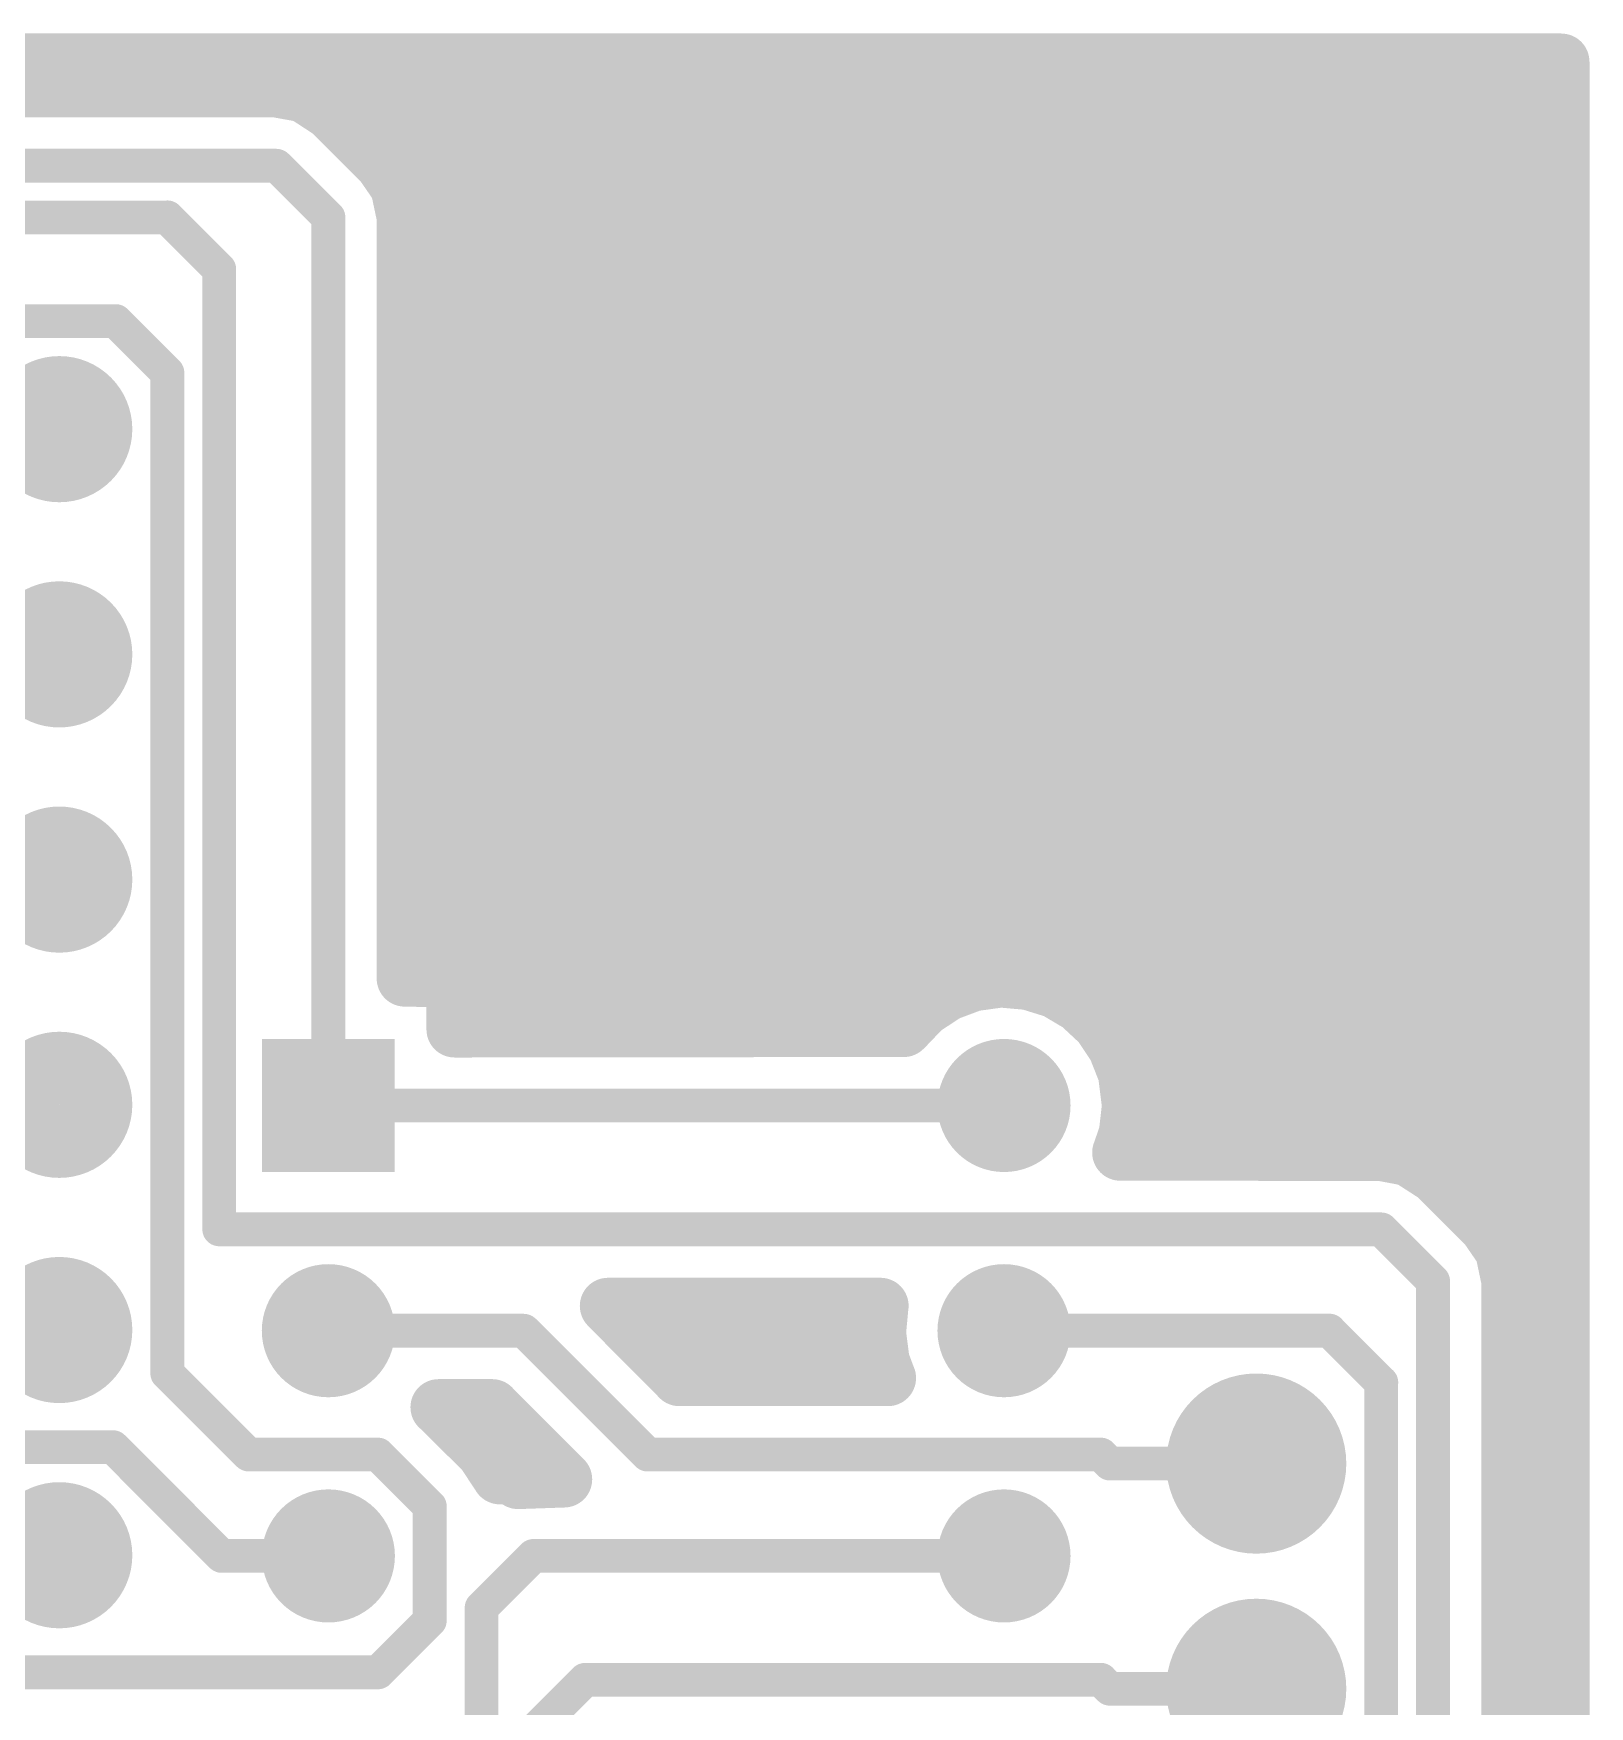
# Model space of a CAD drawing. Extents: x 0 to 2, y 0.1 to 1.8.
# Drawn here: x 1.309 to 2, y 1.057 to 1.8 of the extents above; entities that cross this region are included whole.
import ezdxf

# ---------------------------------------------------------------- set-up
doc = ezdxf.new("R2010")
doc.units = 0
doc.layers.add('Top', color=5, linetype='CONTINUOUS')

msp = doc.modelspace()

# ---------------------------------------------------------------- linework, layer by layer
at = {"layer": 'Top', "linetype": 'CONTINUOUS'}
for points, const_width in [([(1.975, 1.7875), (0.0125, 1.7875)], 0.025), ([(1.9875, 1.7875), (1.975, 1.7875)], 0.025), ([(1.9875, 0.1125), (1.9875, 1.7875)], 0.025), ([(0.624, 1.7752), (1.417, 1.7752)], 0.025), ([(1.417, 1.7752), (1.4292, 1.773)], 0.025), ([(1.4292, 1.773), (1.441, 1.7653)], 0.025), ([(1.441, 1.7653), (1.464, 1.7423)], 0.025), ([(1.4461, 1.7626), (1.9852, 1.7626)], 0.025), ([(1.464, 1.7423), (1.4711, 1.732)], 0.025), ([(0.624, 1.7413), (1.417, 1.7413)], 0.015), ([(1.417, 1.7413), (1.44, 1.7183)], 0.015), ([(1.4703, 1.7378), (1.9852, 1.7378)], 0.025), ([(1.4711, 1.732), (1.474, 1.7183)], 0.025), ([(1.3685, 1.7183), (0.647, 1.7183)], 0.015), ([(1.3915, 1.6953), (1.3685, 1.7183)], 0.015), ([(1.44, 1.7183), (1.44, 1.324)], 0.015), ([(1.474, 1.7183), (1.474, 1.3804)], 0.025), ([(1.4765, 1.7129), (1.9852, 1.7129)], 0.025), ([(1.3915, 1.269), (1.3915, 1.6953)], 0.015), ([(1.4765, 1.688), (1.9852, 1.688)], 0.025), ([(1.3455, 1.6723), (1.1915, 1.6723)], 0.015), ([(1.3685, 1.6493), (1.3455, 1.6723)], 0.015), ([(1.4765, 1.6632), (1.9852, 1.6632)], 0.025), ([(1.3685, 1.2051), (1.3685, 1.6493)], 0.015), ([(1.4765, 1.6383), (1.9852, 1.6383)], 0.025), ([(1.1915, 1.4953), (1.3205, 1.6243)], 0.015), ([(1.4765, 1.6134), (1.9852, 1.6134)], 0.025), ([(1.4765, 1.5885), (1.9852, 1.5885)], 0.025), ([(1.4765, 1.5637), (1.9852, 1.5637)], 0.025), ([(1.4765, 1.5388), (1.9852, 1.5388)], 0.025), ([(1.4765, 1.5139), (1.9852, 1.5139)], 0.025), ([(1.4765, 1.4891), (1.9852, 1.4891)], 0.025), ([(1.4765, 1.4642), (1.9852, 1.4642)], 0.025), ([(1.4765, 1.4393), (1.9852, 1.4393)], 0.025), ([(1.4765, 1.4145), (1.9852, 1.4145)], 0.025), ([(1.4765, 1.3896), (1.9852, 1.3896)], 0.025), ([(1.474, 1.3804), (1.496, 1.38)], 0.025), ([(1.496, 1.38), (1.496, 1.3578)], 0.025), ([(1.7145, 1.3739), (1.7262, 1.3783)], 0.025), ([(1.7262, 1.3783), (1.7385, 1.38)], 0.025), ([(1.7385, 1.38), (1.7509, 1.3789)], 0.025), ([(1.7509, 1.3789), (1.7628, 1.3752)], 0.025), ([(1.7041, 1.367), (1.7145, 1.3739)], 0.025), ([(1.7628, 1.3752), (1.7736, 1.3688)], 0.025), ([(1.4984, 1.3647), (1.6989, 1.3647)], 0.025), ([(1.6955, 1.358), (1.7041, 1.367)], 0.025), ([(1.7736, 1.3688), (1.7827, 1.3603)], 0.025), ([(1.7808, 1.3647), (1.9852, 1.3647)], 0.025), ([(1.496, 1.3578), (1.665, 1.358)], 0.025), ([(1.665, 1.358), (1.6955, 1.358)], 0.025), ([(1.7827, 1.3603), (1.7896, 1.35)], 0.025), ([(1.7896, 1.35), (1.7942, 1.3383)], 0.025), ([(1.7961, 1.3399), (1.9852, 1.3399)], 0.025), ([(1.7942, 1.3383), (1.796, 1.324)], 0.025), ([(1.44, 1.324), (1.74, 1.324)], 0.015), ([(1.796, 1.324), (1.7946, 1.3116)], 0.025), ([(1.7946, 1.3116), (1.7917, 1.3031)], 0.025), ([(1.7976, 1.315), (1.9852, 1.315)], 0.025), ([(1.7917, 1.3031), (1.9075, 1.303)], 0.025), ([(1.9075, 1.303), (1.9197, 1.3007)], 0.025), ([(1.9197, 1.3007), (1.9315, 1.2931)], 0.025), ([(1.9315, 1.2931), (1.9545, 1.2701)], 0.025), ([(1.9371, 1.2901), (1.9852, 1.2901)], 0.025), ([(1.9545, 1.2701), (1.9616, 1.2598)], 0.025), ([(1.9609, 1.2653), (1.9852, 1.2653)], 0.025), ([(1.9075, 1.269), (1.3915, 1.269)], 0.015), ([(1.9305, 1.246), (1.9075, 1.269)], 0.015), ([(1.9616, 1.2598), (1.9645, 1.246)], 0.025), ([(1.9645, 1.246), (1.9645, 0.8554)], 0.025), ([(1.9305, 0.8554), (1.9305, 1.246)], 0.015), ([(1.9671, 1.2404), (1.9852, 1.2404)], 0.025), ([(1.6851, 1.235), (1.5641, 1.235)], 0.025), ([(1.5641, 1.235), (1.5959, 1.203)], 0.025), ([(1.684, 1.223), (1.6851, 1.235)], 0.025), ([(1.6856, 1.2106), (1.684, 1.223)], 0.025), ([(1.44, 1.224), (1.5268, 1.224)], 0.015), ([(1.5268, 1.224), (1.5818, 1.169)], 0.015), ([(1.5859, 1.2155), (1.6821, 1.2155)], 0.025), ([(1.74, 1.224), (1.8845, 1.224)], 0.015), ([(1.8845, 1.224), (1.9075, 1.201)], 0.015), ([(1.9671, 1.2155), (1.9852, 1.2155)], 0.025), ([(1.6884, 1.203), (1.6856, 1.2106)], 0.025), ([(1.4046, 1.169), (1.3685, 1.2051)], 0.015), ([(1.5959, 1.203), (1.6884, 1.203)], 0.025), ([(1.9075, 1.201), (1.9075, 0.9205)], 0.015), ([(1.5127, 1.19), (1.4889, 1.19)], 0.025), ([(1.4891, 1.19), (1.5091, 1.1701)], 0.025), ([(1.5447, 1.158), (1.5127, 1.19)], 0.025), ([(1.9671, 1.1906), (1.9852, 1.1906)], 0.025), ([(1.5091, 1.1701), (1.5162, 1.1594)], 0.025), ([(1.3444, 1.1723), (0.7685, 1.1723)], 0.015), ([(1.3926, 1.124), (1.3444, 1.1723)], 0.015), ([(1.462, 1.169), (1.4046, 1.169)], 0.015), ([(1.485, 1.146), (1.462, 1.169)], 0.015), ([(1.5162, 1.1594), (1.5138, 1.1639)], 0.025), ([(1.5138, 1.1639), (1.5243, 1.1573)], 0.025), ([(1.5152, 1.1658), (1.5346, 1.1658)], 0.025), ([(1.5818, 1.169), (1.783, 1.169)], 0.015), ([(1.783, 1.169), (1.787, 1.165)], 0.015), ([(1.9671, 1.1658), (1.9852, 1.1658)], 0.025), ([(1.5243, 1.1573), (1.5447, 1.158)], 0.025), ([(1.787, 1.165), (1.852, 1.165)], 0.015), ([(1.485, 1.0953), (1.485, 1.146)], 0.015), ([(1.9671, 1.1409), (1.9852, 1.1409)], 0.025), ([(1.44, 1.124), (1.3926, 1.124)], 0.015), ([(1.531, 1.124), (1.508, 1.101)], 0.015), ([(1.74, 1.124), (1.531, 1.124)], 0.015), ([(1.9671, 1.116), (1.9852, 1.116)], 0.025), ([(1.508, 1.101), (1.508, 0.7953)], 0.015), ([(1.462, 1.0723), (1.485, 1.0953)], 0.015), ([(1.9671, 1.0912), (1.9852, 1.0912)], 0.025), ([(1.0159, 1.0723), (1.462, 1.0723)], 0.015), ([(1.9671, 1.0663), (1.9852, 1.0663)], 0.025), ([(1.531, 1.046), (1.554, 1.069)], 0.015), ([(1.554, 1.069), (1.783, 1.069)], 0.015), ([(1.783, 1.069), (1.787, 1.065)], 0.015), ([(1.787, 1.065), (1.852, 1.065)], 0.015)]:
    msp.add_lwpolyline(points, dxfattribs=dict(at, const_width=const_width))
for points, const_width in [([(1.9688, 1.7875, 1), (1.9813, 1.7875, 1), (1.9688, 1.7875, 1)], 0.0125), ([(1.9688, 1.7875, 1), (1.9813, 1.7875, 1), (1.9688, 1.7875, 1)], 0.0125), ([(1.9813, 1.7875, 1), (1.9937, 1.7875, 1), (1.9813, 1.7875, 1)], 0.0125), ([(1.9813, 1.7875, 1), (1.9937, 1.7875, 1), (1.9813, 1.7875, 1)], 0.0125), ([(1.4107, 1.7752, 1), (1.4233, 1.7752, 1), (1.4107, 1.7752, 1)], 0.0125), ([(1.4107, 1.7752, 1), (1.4233, 1.7752, 1), (1.4107, 1.7752, 1)], 0.0125), ([(1.423, 1.773, 1), (1.4355, 1.773, 1), (1.423, 1.773, 1)], 0.0125), ([(1.423, 1.773, 1), (1.4355, 1.773, 1), (1.423, 1.773, 1)], 0.0125), ([(1.4348, 1.7653, 1), (1.4473, 1.7653, 1), (1.4348, 1.7653, 1)], 0.0125), ([(1.4348, 1.7653, 1), (1.4473, 1.7653, 1), (1.4348, 1.7653, 1)], 0.0125), ([(1.4578, 1.7423, 1), (1.4703, 1.7423, 1), (1.4578, 1.7423, 1)], 0.0125), ([(1.4578, 1.7423, 1), (1.4703, 1.7423, 1), (1.4578, 1.7423, 1)], 0.0125), ([(1.4133, 1.7413, 1), (1.4207, 1.7413, 1), (1.4133, 1.7413, 1)], 0.0075), ([(1.4133, 1.7413, 1), (1.4207, 1.7413, 1), (1.4133, 1.7413, 1)], 0.0075), ([(1.4648, 1.732, 1), (1.4773, 1.732, 1), (1.4648, 1.732, 1)], 0.0125), ([(1.4648, 1.732, 1), (1.4773, 1.732, 1), (1.4648, 1.732, 1)], 0.0125), ([(1.3647, 1.7183, 1), (1.3723, 1.7183, 1), (1.3647, 1.7183, 1)], 0.0075), ([(1.3647, 1.7183, 1), (1.3723, 1.7183, 1), (1.3647, 1.7183, 1)], 0.0075), ([(1.4363, 1.7183, 1), (1.4438, 1.7183, 1), (1.4363, 1.7183, 1)], 0.0075), ([(1.4363, 1.7183, 1), (1.4438, 1.7183, 1), (1.4363, 1.7183, 1)], 0.0075), ([(1.4677, 1.7183, 1), (1.4802, 1.7183, 1), (1.4677, 1.7183, 1)], 0.0125), ([(1.4677, 1.7183, 1), (1.4802, 1.7183, 1), (1.4677, 1.7183, 1)], 0.0125), ([(1.3878, 1.6953, 1), (1.3953, 1.6953, 1), (1.3878, 1.6953, 1)], 0.0075), ([(1.3878, 1.6953, 1), (1.3953, 1.6953, 1), (1.3878, 1.6953, 1)], 0.0075), ([(1.3418, 1.6723, 1), (1.3493, 1.6723, 1), (1.3418, 1.6723, 1)], 0.0075), ([(1.3418, 1.6723, 1), (1.3493, 1.6723, 1), (1.3418, 1.6723, 1)], 0.0075), ([(1.3367, 1.6243, 1), (1.3043, 1.6243, 1), (1.3367, 1.6243, 1)], 0.0325), ([(1.3647, 1.6493, 1), (1.3723, 1.6493, 1), (1.3647, 1.6493, 1)], 0.0075), ([(1.3647, 1.6493, 1), (1.3723, 1.6493, 1), (1.3647, 1.6493, 1)], 0.0075), ([(1.3168, 1.6243, 1), (1.3243, 1.6243, 1), (1.3168, 1.6243, 1)], 0.0075), ([(1.3367, 1.5243, 1), (1.3043, 1.5243, 1), (1.3367, 1.5243, 1)], 0.0325), ([(1.3367, 1.4243, 1), (1.3043, 1.4243, 1), (1.3367, 1.4243, 1)], 0.0325), ([(1.4677, 1.3804, 1), (1.4802, 1.3804, 1), (1.4677, 1.3804, 1)], 0.0125), ([(1.4677, 1.3804, 1), (1.4802, 1.3804, 1), (1.4677, 1.3804, 1)], 0.0125), ([(1.4898, 1.38, 1), (1.5023, 1.38, 1), (1.4898, 1.38, 1)], 0.0125), ([(1.4898, 1.38, 1), (1.5023, 1.38, 1), (1.4898, 1.38, 1)], 0.0125), ([(1.7199, 1.3783, 1), (1.7324, 1.3783, 1), (1.7199, 1.3783, 1)], 0.0125), ([(1.7199, 1.3783, 1), (1.7324, 1.3783, 1), (1.7199, 1.3783, 1)], 0.0125), ([(1.7323, 1.38, 1), (1.7448, 1.38, 1), (1.7323, 1.38, 1)], 0.0125), ([(1.7323, 1.38, 1), (1.7448, 1.38, 1), (1.7323, 1.38, 1)], 0.0125), ([(1.7447, 1.3789, 1), (1.7572, 1.3789, 1), (1.7447, 1.3789, 1)], 0.0125), ([(1.7447, 1.3789, 1), (1.7572, 1.3789, 1), (1.7447, 1.3789, 1)], 0.0125), ([(1.7082, 1.3739, 1), (1.7207, 1.3739, 1), (1.7082, 1.3739, 1)], 0.0125), ([(1.7082, 1.3739, 1), (1.7207, 1.3739, 1), (1.7082, 1.3739, 1)], 0.0125), ([(1.7566, 1.3752, 1), (1.7691, 1.3752, 1), (1.7566, 1.3752, 1)], 0.0125), ([(1.7566, 1.3752, 1), (1.7691, 1.3752, 1), (1.7566, 1.3752, 1)], 0.0125), ([(1.6978, 1.367, 1), (1.7103, 1.367, 1), (1.6978, 1.367, 1)], 0.0125), ([(1.6978, 1.367, 1), (1.7103, 1.367, 1), (1.6978, 1.367, 1)], 0.0125), ([(1.7673, 1.3688, 1), (1.7798, 1.3688, 1), (1.7673, 1.3688, 1)], 0.0125), ([(1.7673, 1.3688, 1), (1.7798, 1.3688, 1), (1.7673, 1.3688, 1)], 0.0125), ([(1.4898, 1.3578, 1), (1.5023, 1.3578, 1), (1.4898, 1.3578, 1)], 0.0125), ([(1.4898, 1.3578, 1), (1.5023, 1.3578, 1), (1.4898, 1.3578, 1)], 0.0125), ([(1.6588, 1.358, 1), (1.6713, 1.358, 1), (1.6588, 1.358, 1)], 0.0125), ([(1.6588, 1.358, 1), (1.6713, 1.358, 1), (1.6588, 1.358, 1)], 0.0125), ([(1.6892, 1.358, 1), (1.7017, 1.358, 1), (1.6892, 1.358, 1)], 0.0125), ([(1.6892, 1.358, 1), (1.7017, 1.358, 1), (1.6892, 1.358, 1)], 0.0125), ([(1.7764, 1.3603, 1), (1.7889, 1.3603, 1), (1.7764, 1.3603, 1)], 0.0125), ([(1.7764, 1.3603, 1), (1.7889, 1.3603, 1), (1.7764, 1.3603, 1)], 0.0125), ([(1.7834, 1.35, 1), (1.7959, 1.35, 1), (1.7834, 1.35, 1)], 0.0125), ([(1.7834, 1.35, 1), (1.7959, 1.35, 1), (1.7834, 1.35, 1)], 0.0125), ([(1.3367, 1.3243, 1), (1.3043, 1.3243, 1), (1.3367, 1.3243, 1)], 0.0325), ([(1.7548, 1.324, 1), (1.7252, 1.324, 1), (1.7548, 1.324, 1)], 0.0295), ([(1.7879, 1.3383, 1), (1.8004, 1.3383, 1), (1.7879, 1.3383, 1)], 0.0125), ([(1.7879, 1.3383, 1), (1.8004, 1.3383, 1), (1.7879, 1.3383, 1)], 0.0125), ([(1.4363, 1.324, 1), (1.4438, 1.324, 1), (1.4363, 1.324, 1)], 0.0075), ([(1.4363, 1.324, 1), (1.4438, 1.324, 1), (1.4363, 1.324, 1)], 0.0075), ([(1.7363, 1.324, 1), (1.7438, 1.324, 1), (1.7363, 1.324, 1)], 0.0075), ([(1.7898, 1.324, 1), (1.8023, 1.324, 1), (1.7898, 1.324, 1)], 0.0125), ([(1.7898, 1.324, 1), (1.8023, 1.324, 1), (1.7898, 1.324, 1)], 0.0125), ([(1.7884, 1.3116, 1), (1.8009, 1.3116, 1), (1.7884, 1.3116, 1)], 0.0125), ([(1.7884, 1.3116, 1), (1.8009, 1.3116, 1), (1.7884, 1.3116, 1)], 0.0125), ([(1.7854, 1.3031, 1), (1.7979, 1.3031, 1), (1.7854, 1.3031, 1)], 0.0125), ([(1.7854, 1.3031, 1), (1.7979, 1.3031, 1), (1.7854, 1.3031, 1)], 0.0125), ([(1.9013, 1.303, 1), (1.9138, 1.303, 1), (1.9013, 1.303, 1)], 0.0125), ([(1.9013, 1.303, 1), (1.9138, 1.303, 1), (1.9013, 1.303, 1)], 0.0125), ([(1.9135, 1.3007, 1), (1.926, 1.3007, 1), (1.9135, 1.3007, 1)], 0.0125), ([(1.9135, 1.3007, 1), (1.926, 1.3007, 1), (1.9135, 1.3007, 1)], 0.0125), ([(1.9253, 1.2931, 1), (1.9378, 1.2931, 1), (1.9253, 1.2931, 1)], 0.0125), ([(1.9253, 1.2931, 1), (1.9378, 1.2931, 1), (1.9253, 1.2931, 1)], 0.0125), ([(1.9483, 1.2701, 1), (1.9608, 1.2701, 1), (1.9483, 1.2701, 1)], 0.0125), ([(1.9483, 1.2701, 1), (1.9608, 1.2701, 1), (1.9483, 1.2701, 1)], 0.0125), ([(1.3878, 1.269, 1), (1.3953, 1.269, 1), (1.3878, 1.269, 1)], 0.0075), ([(1.3878, 1.269, 1), (1.3953, 1.269, 1), (1.3878, 1.269, 1)], 0.0075), ([(1.9038, 1.269, 1), (1.9113, 1.269, 1), (1.9038, 1.269, 1)], 0.0075), ([(1.9038, 1.269, 1), (1.9113, 1.269, 1), (1.9038, 1.269, 1)], 0.0075), ([(1.9553, 1.2598, 1), (1.9678, 1.2598, 1), (1.9553, 1.2598, 1)], 0.0125), ([(1.9553, 1.2598, 1), (1.9678, 1.2598, 1), (1.9553, 1.2598, 1)], 0.0125), ([(1.3367, 1.2243, 1), (1.3043, 1.2243, 1), (1.3367, 1.2243, 1)], 0.0325), ([(1.9582, 1.246, 1), (1.9707, 1.246, 1), (1.9582, 1.246, 1)], 0.0125), ([(1.9582, 1.246, 1), (1.9707, 1.246, 1), (1.9582, 1.246, 1)], 0.0125), ([(1.4548, 1.224, 1), (1.4252, 1.224, 1), (1.4548, 1.224, 1)], 0.0295), ([(1.7548, 1.224, 1), (1.7252, 1.224, 1), (1.7548, 1.224, 1)], 0.0295), ([(1.9268, 1.246, 1), (1.9343, 1.246, 1), (1.9268, 1.246, 1)], 0.0075), ([(1.9268, 1.246, 1), (1.9343, 1.246, 1), (1.9268, 1.246, 1)], 0.0075), ([(1.5579, 1.235, 1), (1.5704, 1.235, 1), (1.5579, 1.235, 1)], 0.0125), ([(1.5579, 1.235, 1), (1.5704, 1.235, 1), (1.5579, 1.235, 1)], 0.0125), ([(1.6789, 1.235, 1), (1.6914, 1.235, 1), (1.6789, 1.235, 1)], 0.0125), ([(1.6789, 1.235, 1), (1.6914, 1.235, 1), (1.6789, 1.235, 1)], 0.0125), ([(1.6777, 1.223, 1), (1.6902, 1.223, 1), (1.6777, 1.223, 1)], 0.0125), ([(1.6777, 1.223, 1), (1.6902, 1.223, 1), (1.6777, 1.223, 1)], 0.0125), ([(1.4363, 1.224, 1), (1.4438, 1.224, 1), (1.4363, 1.224, 1)], 0.0075), ([(1.523, 1.224, 1), (1.5305, 1.224, 1), (1.523, 1.224, 1)], 0.0075), ([(1.523, 1.224, 1), (1.5305, 1.224, 1), (1.523, 1.224, 1)], 0.0075), ([(1.7363, 1.224, 1), (1.7438, 1.224, 1), (1.7363, 1.224, 1)], 0.0075), ([(1.8807, 1.224, 1), (1.8883, 1.224, 1), (1.8807, 1.224, 1)], 0.0075), ([(1.8807, 1.224, 1), (1.8883, 1.224, 1), (1.8807, 1.224, 1)], 0.0075), ([(1.6793, 1.2106, 1), (1.6918, 1.2106, 1), (1.6793, 1.2106, 1)], 0.0125), ([(1.6793, 1.2106, 1), (1.6918, 1.2106, 1), (1.6793, 1.2106, 1)], 0.0125), ([(1.3647, 1.2051, 1), (1.3723, 1.2051, 1), (1.3647, 1.2051, 1)], 0.0075), ([(1.3647, 1.2051, 1), (1.3723, 1.2051, 1), (1.3647, 1.2051, 1)], 0.0075), ([(1.5896, 1.203, 1), (1.6021, 1.203, 1), (1.5896, 1.203, 1)], 0.0125), ([(1.5896, 1.203, 1), (1.6021, 1.203, 1), (1.5896, 1.203, 1)], 0.0125), ([(1.6822, 1.203, 1), (1.6947, 1.203, 1), (1.6822, 1.203, 1)], 0.0125), ([(1.6822, 1.203, 1), (1.6947, 1.203, 1), (1.6822, 1.203, 1)], 0.0125), ([(1.872, 1.165, 1), (1.832, 1.165, 1), (1.872, 1.165, 1)], 0.04), ([(1.9038, 1.201, 1), (1.9113, 1.201, 1), (1.9038, 1.201, 1)], 0.0075), ([(1.9038, 1.201, 1), (1.9113, 1.201, 1), (1.9038, 1.201, 1)], 0.0075), ([(1.4827, 1.19, 1), (1.4952, 1.19, 1), (1.4827, 1.19, 1)], 0.0125), ([(1.4829, 1.19, 1), (1.4954, 1.19, 1), (1.4829, 1.19, 1)], 0.0125), ([(1.5065, 1.19, 1), (1.519, 1.19, 1), (1.5065, 1.19, 1)], 0.0125), ([(1.5065, 1.19, 1), (1.519, 1.19, 1), (1.5065, 1.19, 1)], 0.0125), ([(1.5028, 1.1701, 1), (1.5153, 1.1701, 1), (1.5028, 1.1701, 1)], 0.0125), ([(1.5028, 1.1701, 1), (1.5153, 1.1701, 1), (1.5028, 1.1701, 1)], 0.0125), ([(1.3406, 1.1723, 1), (1.3481, 1.1723, 1), (1.3406, 1.1723, 1)], 0.0075), ([(1.3406, 1.1723, 1), (1.3481, 1.1723, 1), (1.3406, 1.1723, 1)], 0.0075), ([(1.4009, 1.169, 1), (1.4084, 1.169, 1), (1.4009, 1.169, 1)], 0.0075), ([(1.4009, 1.169, 1), (1.4084, 1.169, 1), (1.4009, 1.169, 1)], 0.0075), ([(1.4583, 1.169, 1), (1.4658, 1.169, 1), (1.4583, 1.169, 1)], 0.0075), ([(1.4583, 1.169, 1), (1.4658, 1.169, 1), (1.4583, 1.169, 1)], 0.0075), ([(1.5076, 1.1639, 1), (1.5201, 1.1639, 1), (1.5076, 1.1639, 1)], 0.0125), ([(1.5076, 1.1639, 1), (1.5201, 1.1639, 1), (1.5076, 1.1639, 1)], 0.0125), ([(1.578, 1.169, 1), (1.5855, 1.169, 1), (1.578, 1.169, 1)], 0.0075), ([(1.578, 1.169, 1), (1.5855, 1.169, 1), (1.578, 1.169, 1)], 0.0075), ([(1.7793, 1.169, 1), (1.7868, 1.169, 1), (1.7793, 1.169, 1)], 0.0075), ([(1.7793, 1.169, 1), (1.7868, 1.169, 1), (1.7793, 1.169, 1)], 0.0075), ([(1.5099, 1.1594, 1), (1.5224, 1.1594, 1), (1.5099, 1.1594, 1)], 0.0125), ([(1.5099, 1.1594, 1), (1.5224, 1.1594, 1), (1.5099, 1.1594, 1)], 0.0125), ([(1.518, 1.1573, 1), (1.5305, 1.1573, 1), (1.518, 1.1573, 1)], 0.0125), ([(1.518, 1.1573, 1), (1.5305, 1.1573, 1), (1.518, 1.1573, 1)], 0.0125), ([(1.5384, 1.158, 1), (1.5509, 1.158, 1), (1.5384, 1.158, 1)], 0.0125), ([(1.5384, 1.158, 1), (1.5509, 1.158, 1), (1.5384, 1.158, 1)], 0.0125), ([(1.7833, 1.165, 1), (1.7908, 1.165, 1), (1.7833, 1.165, 1)], 0.0075), ([(1.7833, 1.165, 1), (1.7908, 1.165, 1), (1.7833, 1.165, 1)], 0.0075), ([(1.8483, 1.165, 1), (1.8558, 1.165, 1), (1.8483, 1.165, 1)], 0.0075), ([(1.3367, 1.1243, 1), (1.3043, 1.1243, 1), (1.3367, 1.1243, 1)], 0.0325), ([(1.4548, 1.124, 1), (1.4252, 1.124, 1), (1.4548, 1.124, 1)], 0.0295), ([(1.4813, 1.146, 1), (1.4888, 1.146, 1), (1.4813, 1.146, 1)], 0.0075), ([(1.4813, 1.146, 1), (1.4888, 1.146, 1), (1.4813, 1.146, 1)], 0.0075), ([(1.7548, 1.124, 1), (1.7252, 1.124, 1), (1.7548, 1.124, 1)], 0.0295), ([(1.3889, 1.124, 1), (1.3964, 1.124, 1), (1.3889, 1.124, 1)], 0.0075), ([(1.3889, 1.124, 1), (1.3964, 1.124, 1), (1.3889, 1.124, 1)], 0.0075), ([(1.4363, 1.124, 1), (1.4438, 1.124, 1), (1.4363, 1.124, 1)], 0.0075), ([(1.5273, 1.124, 1), (1.5348, 1.124, 1), (1.5273, 1.124, 1)], 0.0075), ([(1.5273, 1.124, 1), (1.5348, 1.124, 1), (1.5273, 1.124, 1)], 0.0075), ([(1.7363, 1.124, 1), (1.7438, 1.124, 1), (1.7363, 1.124, 1)], 0.0075), ([(1.5043, 1.101, 1), (1.5118, 1.101, 1), (1.5043, 1.101, 1)], 0.0075), ([(1.5043, 1.101, 1), (1.5118, 1.101, 1), (1.5043, 1.101, 1)], 0.0075), ([(1.4813, 1.0953, 1), (1.4888, 1.0953, 1), (1.4813, 1.0953, 1)], 0.0075), ([(1.4813, 1.0953, 1), (1.4888, 1.0953, 1), (1.4813, 1.0953, 1)], 0.0075), ([(1.872, 1.065, 1), (1.832, 1.065, 1), (1.872, 1.065, 1)], 0.04), ([(1.4583, 1.0723, 1), (1.4658, 1.0723, 1), (1.4583, 1.0723, 1)], 0.0075), ([(1.4583, 1.0723, 1), (1.4658, 1.0723, 1), (1.4583, 1.0723, 1)], 0.0075), ([(1.5503, 1.069, 1), (1.5578, 1.069, 1), (1.5503, 1.069, 1)], 0.0075), ([(1.5503, 1.069, 1), (1.5578, 1.069, 1), (1.5503, 1.069, 1)], 0.0075), ([(1.7793, 1.069, 1), (1.7868, 1.069, 1), (1.7793, 1.069, 1)], 0.0075), ([(1.7793, 1.069, 1), (1.7868, 1.069, 1), (1.7793, 1.069, 1)], 0.0075), ([(1.7833, 1.065, 1), (1.7908, 1.065, 1), (1.7833, 1.065, 1)], 0.0075), ([(1.7833, 1.065, 1), (1.7908, 1.065, 1), (1.7833, 1.065, 1)], 0.0075), ([(1.8483, 1.065, 1), (1.8558, 1.065, 1), (1.8483, 1.065, 1)], 0.0075)]:
    msp.add_lwpolyline(points, format="xyb", dxfattribs=dict(at, const_width=const_width))
at = {"layer": 'Top'}
msp.add_solid([(1.4105, 1.3535), (1.4695, 1.3535), (1.4105, 1.2945), (1.4695, 1.2945)], dxfattribs=at)

doc.saveas('drawing.dxf')
